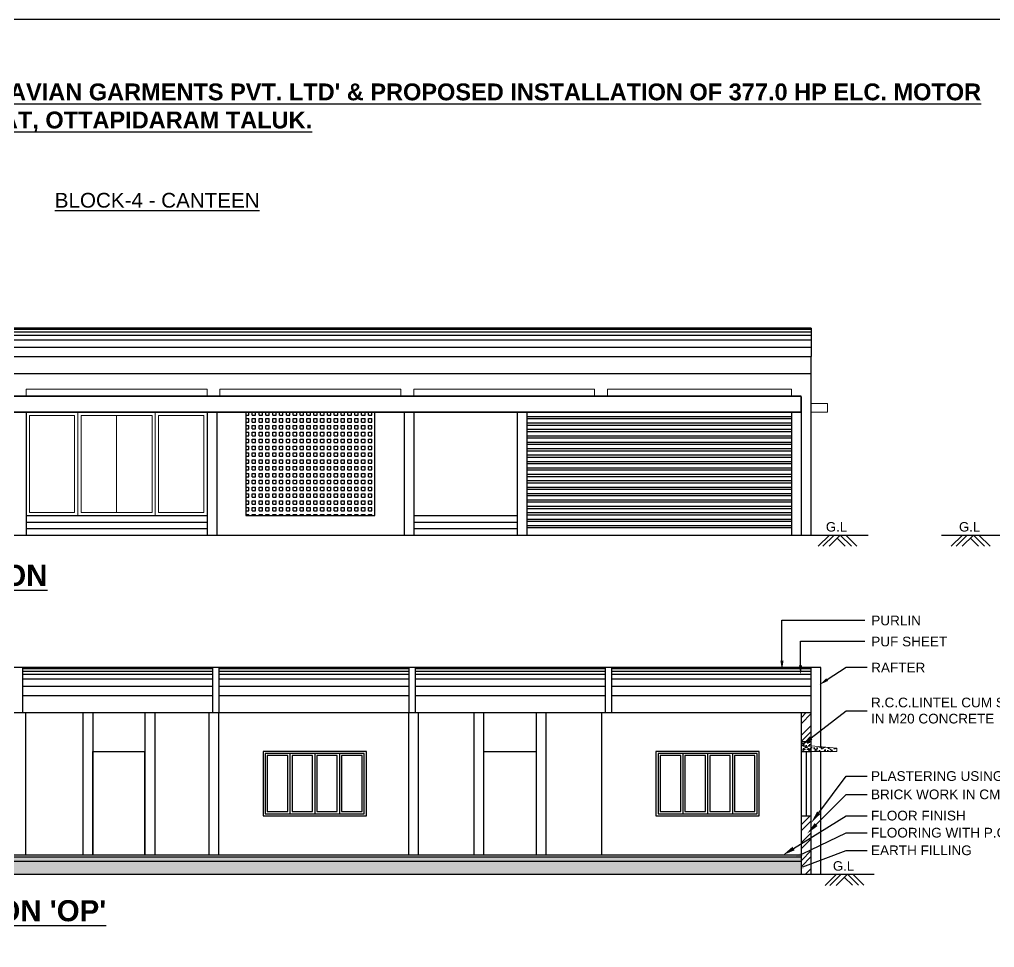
# Model space of a CAD drawing. Header units: metres. Extents: x 3715 to 4596, y 2418 to 2709.
# Drawn here: x 3908.39 to 3931.53, y 2459.38 to 2481.4 of the extents above; entities that cross this region are included whole.
import ezdxf
from ezdxf import colors
from ezdxf.entities.mleader import LeaderData, LeaderLine
from ezdxf.math import Vec2, Vec3

# ---------------------------------------------------------------- set-up
doc = ezdxf.new("R2010")
doc.units = ezdxf.units.M
doc.header["$MEASUREMENT"] = 0
doc.styles.get("Standard").update_dxf_attribs({"font": 'arial.ttf'})
doc.styles.add('TEXT', font='arial.ttf', dxfattribs={"height": 87})

msp = doc.modelspace()

# ---------------------------------------------------------------- hatches: boundary and pattern name
h = msp.add_hatch()
h.set_pattern_fill('SQUARE', color=256, scale=0.025556)
h.set_pattern_definition([(0, (3687.369476, 2365.39379), (0, 0.081138885), [0.081138885, -0.081138885]), (90, (3687.369476, 2365.39379), (-0.081138885, 0), [0.081138885, -0.081138885])])
h.paths.add_polyline_path([(3913.75523, 2469.62778), (3916.8219, 2469.62778), (3916.8219, 2472.08112), (3913.75523, 2472.08112)])
at = {"ltscale": 0.1}
h = msp.add_hatch(dxfattribs=at)
h.set_pattern_fill('ANSI32', color=256, scale=0.8)
h.set_pattern_definition([(45, (-9594.27952, 1521.7733), (-0.2121320344, 0.2121320344), []), (45, (-9594.1381, 1521.7733), (-0.2121320344, 0.2121320344), [])])
h.paths.add_polyline_path([(3927.17658, 2464.95375), (3926.9436, 2464.95375), (3926.9436, 2464.26375), (3927.17658, 2464.26375)])
h.paths.add_polyline_path([(3927.17658, 2462.50042), (3926.9436, 2462.50042), (3926.9436, 2461.12042), (3927.17658, 2461.12042)])
at = {"ltscale": 10}
h = msp.add_hatch(dxfattribs=at)
h.set_pattern_fill('AR-CONC', color=256, scale=0.025556, style=0)
h.set_pattern_definition([(130, (5951.28547, 2814.7979), (-0.183299824, -0.016036657), [0.019166667, -0.210833333]), (185, (5951.28547, 2814.7979), (0.035458674, 0.192226879), [0.015333333, -0.168666667]), (79.5486, (5951.27019, 2814.79656), (-0.147841286, 0.176190105), [0.01628916, -0.179180762]), (133.8158, (5951.28547, 2814.849), (-0.27273938, -0.042299304), [0.02875, -0.31625]), (83.3644, (5951.26274, 2814.84548), (-0.238858247, 0.248941234), [0.02443374, -0.2687711]), (188.8158, (5951.28547, 2814.849), (-0.238858053, 0.24894142), [0.023, -0.253]), (159, (5951.25991, 2814.83623), (-0.152542913, -0.102891494), [0.019166667, -0.210833333]), (214, (5951.25991, 2814.83623), (-0.062180585, 0.185316123), [0.015333333, -0.168666667]), (108.5486, (5951.2472, 2814.82765), (-0.21472356, 0.08242446), [0.01628916, -0.179180762]), (142.5, (5951.285466, 2814.797894), (-0.0031075186, 0.0850728737), [0, -0.166622222, 0, -0.171222222, 0, -0.1693055555]), (172.5, (5951.28547, 2814.79789), (-0.0672288818, 0.100794104), [0, -0.097622222, 0, -0.162788889, 0, -0.0645277777]), (212.5, (5951.342455, 2814.797894), (-0.1364212892, -0.0057640228), [0, -0.063888889, 0, -0.199333333, 0, -0.2645]), (222.5, (5951.36801, 2814.79789), (-0.1490364654, 0.0255823844), [0, -0.0830555555, 0, -0.132377778, 0, -0.187833333])])
h.paths.add_polyline_path([(3926.9436, 2464.26375), (3927.1736, 2464.26375), (3927.1736, 2464.03375), (3926.9436, 2464.03375)])
h = msp.add_hatch(dxfattribs=at)
h.set_pattern_fill('AR-CONC', color=256, scale=0.025556, style=0)
h.set_pattern_definition([(50, (1902.83174, 2814.7979), (0.183299824, -0.016036657), [0.019166667, -0.210833333]), (355, (1902.83174, 2814.7979), (-0.035458674, 0.192226879), [0.015333333, -0.168666667]), (100.4514, (1902.84702, 2814.79656), (0.147841286, 0.176190105), [0.01628916, -0.179180762]), (46.1842, (1902.83174, 2814.849), (0.27273938, -0.042299304), [0.02875, -0.31625]), (96.6356, (1902.85447, 2814.84548), (0.238858247, 0.248941234), [0.02443374, -0.2687711]), (351.1842, (1902.83174, 2814.849), (0.238858053, 0.24894142), [0.023, -0.253]), (21, (1902.8573, 2814.83623), (0.152542913, -0.102891494), [0.019166667, -0.210833333]), (326, (1902.8573, 2814.83623), (0.062180585, 0.185316123), [0.015333333, -0.168666667]), (71.4514, (1902.87001, 2814.82766), (0.21472356, 0.08242446), [0.01628916, -0.179180762]), (37.5, (1902.83174, 2814.797896), (0.0031075186, 0.0850728737), [0, -0.166622222, 0, -0.171222222, 0, -0.1693055555]), (7.5, (1902.83174, 2814.7979), (0.0672288818, 0.100794104), [0, -0.097622222, 0, -0.162788889, 0, -0.0645277777]), (327.5, (1902.774754, 2814.797896), (0.1364212892, -0.0057640228), [0, -0.063888889, 0, -0.199333333, 0, -0.2645]), (317.5, (1902.7492, 2814.7979), (0.1490364654, 0.0255823844), [0, -0.0830555555, 0, -0.132377778, 0, -0.187833333])])
h.paths.add_polyline_path([(3926.9436, 2464.16153), (3926.9436, 2464.03376), (3927.1736, 2464.03376), (3927.78694, 2464.03375), (3927.78694, 2464.11042), (3927.2408, 2464.15593), (3927.1736, 2464.16153), (3927.1736, 2464.16153)])
h = msp.add_hatch(dxfattribs=at)
h.set_pattern_fill('AR-CONC', color=256, scale=0.025556, style=0)
h.set_pattern_definition([(50, (1902.83174, 2814.7979), (0.183299824, -0.016036657), [0.019166667, -0.210833333]), (355, (1902.83174, 2814.7979), (-0.035458674, 0.192226879), [0.015333333, -0.168666667]), (100.4514, (1902.84702, 2814.79656), (0.147841286, 0.176190105), [0.01628916, -0.179180762]), (46.1842, (1902.83174, 2814.849), (0.27273938, -0.042299304), [0.02875, -0.31625]), (96.6356, (1902.85447, 2814.84548), (0.238858247, 0.248941234), [0.02443374, -0.2687711]), (351.1842, (1902.83174, 2814.849), (0.238858053, 0.24894142), [0.023, -0.253]), (21, (1902.8573, 2814.83623), (0.152542913, -0.102891494), [0.019166667, -0.210833333]), (326, (1902.8573, 2814.83623), (0.062180585, 0.185316123), [0.015333333, -0.168666667]), (71.4514, (1902.87001, 2814.82765), (0.21472356, 0.08242446), [0.01628916, -0.179180762]), (37.5, (1902.83174, 2814.797894), (0.0031075186, 0.0850728737), [0, -0.166622222, 0, -0.171222222, 0, -0.1693055555]), (7.5, (1902.83174, 2814.79789), (0.0672288818, 0.100794104), [0, -0.097622222, 0, -0.162788889, 0, -0.0645277777]), (327.5, (1902.774754, 2814.797894), (0.1364212892, -0.0057640228), [0, -0.063888889, 0, -0.199333333, 0, -0.2645]), (317.5, (1902.7492, 2814.79789), (0.1490364654, 0.0255823844), [0, -0.0830555555, 0, -0.132377778, 0, -0.187833333])])
h.paths.add_polyline_path([(3927.1736, 2464.16153), (3926.9436, 2464.16153), (3926.9436, 2464.03375), (3927.1736, 2464.03375)])
at = {"ltscale": 0.1}
h = msp.add_hatch(dxfattribs=at)
h.set_pattern_fill('AR-CONC', color=256, scale=0.03)
h.set_pattern_definition([(50, (-9594.27952, 1521.7733), (0.2151780548, -0.0188256405), [0.0225, -0.2475]), (355, (-9594.27952, 1521.7733), (-0.0416254, 0.22565764), [0.018, -0.198]), (100.4514445, (-9594.26158, 1521.77174), (0.173552654, 0.2068319973), [0.0191220576, -0.2103426336]), (46.1842, (-9594.27952, 1521.8333), (0.320172399, -0.049655784), [0.03375, -0.37125]), (96.6356355, (-9594.25283, 1521.82917), (0.280398584, 0.29223558), [0.0286831026, -0.315514128]), (351.184164, (-9594.2795, 1521.8333), (0.2803985835, 0.29223558), [0.027, -0.297]), (21, (-9594.24952, 1521.8183), (0.1790721156, -0.1207856672), [0.0225, -0.2475]), (326, (-9594.24952, 1521.8183), (0.0729945996, 0.2175450135), [0.018, -0.198]), (71.4514447, (-9594.2346, 1521.80824), (0.252066713, 0.096759346), [0.019122057, -0.2103426336]), (37.5, (-9594.279516, 1521.77331), (0.0036479566, 0.09986815615), [0, -0.1956, 0, -0.201, 0, -0.19875]), (7.5, (-9594.27952, 1521.77331), (0.0789208612, 0.1183235136), [0, -0.1146, 0, -0.1911, 0, -0.07575]), (327.5, (-9594.34642, 1521.77331), (0.16014673085, -0.0067664615), [0, -0.075, 0, -0.234, 0, -0.3105]), (317.5, (-9594.37642, 1521.77331), (0.1749558508, 0.0300314947), [0, -0.0975, 0, -0.1554, 0, -0.2205])])
h.paths.add_polyline_path([(3926.9436, 2461.53042), (3885.31817, 2461.53042), (3885.31817, 2461.43042), (3926.9436, 2461.43042)])
h = msp.add_hatch(dxfattribs=at)
h.set_pattern_fill('AR-SAND', color=256, scale=0.12)
h.set_pattern_definition([(37.5, (-9594.27952, 1521.7733), (-0.007559203, 0.2312188523), [0, -0.1824, 0, -0.204, 0, -0.195]), (7.5, (-9594.27952, 1521.7733), (0.2123732046, 0.338657528), [0, -0.0984, 0, -0.1644, 0, -0.063]), (327.5, (-9594.42712, 1521.7733), (0.3736970234, 0.0006790864), [0, -0.06, 0, -0.216, 0, -0.282]), (317.5, (-9594.4271, 1521.7733), (0.3607351925, 0.105321068), [0, -0.03, 0, -0.1416, 0, -0.162])])
h.paths.add_polyline_path([(3885.31817, 2461.43042), (3885.31817, 2461.12042), (3926.9436, 2461.12042), (3926.9436, 2461.43042)])

# ---------------------------------------------------------------- linework, layer by layer
for p, q in [((3927.17658, 2474.07491, 0), (3885.15937, 2474.07491, 0)), ((3927.17658, 2474.04285, 0), (3885.15937, 2474.04285, 0)), ((3927.17658, 2473.97873, 0), (3885.15937, 2473.97873, 0)), ((3927.17658, 2474.07491, 0), (3927.17658, 2473.4029)), ((3927.17658, 2473.90544, 0), (3885.15937, 2473.90544, 0)), ((3927.17658, 2473.79551, 0), (3885.15937, 2473.79551, 0)), ((3927.17658, 2473.62145, 0), (3885.15937, 2473.62145, 0)), ((3927.17658, 2469.16778), (3927.17658, 2473.00112)), ((3913.75523, 2472.08112), (3913.75523, 2469.62778)), ((3916.8219, 2469.62778), (3916.8219, 2472.08112)), ((3920.42604, 2471.98012), (3926.70882, 2471.98012)), ((3920.42604, 2471.92901), (3926.70882, 2471.92901)), ((3920.42604, 2471.82802), (3926.70882, 2471.82802)), ((3920.42604, 2471.77691), (3926.70882, 2471.77691)), ((3920.42604, 2471.67591), (3926.70882, 2471.67591)), ((3920.42604, 2471.6248), (3926.70882, 2471.6248)), ((3920.42604, 2471.52381), (3926.70882, 2471.52381)), ((3920.42604, 2471.4727), (3926.70882, 2471.4727)), ((3920.42604, 2471.37171), (3926.70882, 2471.37171)), ((3920.42604, 2471.32059), (3926.70882, 2471.32059)), ((3920.42604, 2471.2196), (3926.70882, 2471.2196)), ((3920.42604, 2471.16849), (3926.70882, 2471.16849)), ((3920.42604, 2471.0675), (3926.70882, 2471.0675)), ((3920.42604, 2471.01639), (3926.70882, 2471.01639)), ((3920.42604, 2470.91539), (3926.70882, 2470.91539)), ((3920.42604, 2470.86428), (3926.70882, 2470.86428)), ((3920.42604, 2470.76329), (3926.70882, 2470.76329)), ((3920.42604, 2470.71218), (3926.70882, 2470.71218)), ((3920.42604, 2470.61118), (3926.70882, 2470.61118)), ((3920.42604, 2470.56007), (3926.70882, 2470.56007)), ((3920.42604, 2470.45908), (3926.70882, 2470.45908)), ((3920.42604, 2470.40797), (3926.70882, 2470.40797)), ((3920.42604, 2470.30697), (3926.70882, 2470.30697)), ((3920.42604, 2470.25586), (3926.70882, 2470.25586)), ((3920.42604, 2470.15487), (3926.70882, 2470.15487)), ((3920.42604, 2470.10376), (3926.70882, 2470.10376)), ((3920.42604, 2470.00277), (3926.70882, 2470.00277)), ((3920.42604, 2469.95165), (3926.70882, 2469.95165)), ((3920.42604, 2469.85066), (3926.70882, 2469.85066)), ((3920.42604, 2469.79955), (3926.70882, 2469.79955)), ((3908.5427, 2469.62778), (3912.83604, 2469.62778)), ((3913.75523, 2469.62778), (3916.8219, 2469.62778)), ((3917.7427, 2469.62778), (3920.19604, 2469.62778)), ((3920.42604, 2469.69856), (3926.70882, 2469.69856)), ((3920.42604, 2469.64745), (3926.70882, 2469.64745)), ((3920.42604, 2469.54645), (3926.70882, 2469.54645)), ((3908.5427, 2469.47445), (3912.83604, 2469.47445)), ((3908.5427, 2469.32112), (3912.83604, 2469.32112)), ((3917.7427, 2469.47445), (3920.19604, 2469.47445)), ((3917.7427, 2469.32112), (3920.19604, 2469.32112)), ((3920.42604, 2469.49534), (3926.70882, 2469.49534)), ((3920.42604, 2469.39435), (3926.70882, 2469.39435)), ((3920.42604, 2469.34324), (3926.70882, 2469.34324)), ((3883.35605, 2469.16778), (3928.5285, 2469.16778)), ((3930.26889, 2469.16778, -0.00003), (3952.02764, 2469.16778, -0.00003)), ((3927.4054, 2466.02755, 0), (3884.85221, 2466.02755, 0)), ((3912.96742, 2465.99549, 0), (3908.45788, 2465.99549, 0)), ((3912.96742, 2465.93136, 0), (3908.45788, 2465.93136, 0)), ((3912.96742, 2465.85807, 0), (3908.45788, 2465.85807, 0)), ((3917.62696, 2465.99549, 0), (3913.11742, 2465.99549, 0)), ((3917.62696, 2465.93136, 0), (3913.11742, 2465.93136, 0)), ((3917.62696, 2465.85807, 0), (3913.11742, 2465.85807, 0)), ((3922.2865, 2465.99549, 0), (3917.77696, 2465.99549, 0)), ((3922.2865, 2465.93136, 0), (3917.77696, 2465.93136, 0)), ((3922.2865, 2465.85807, 0), (3917.77696, 2465.85807, 0)), ((3927.17658, 2465.99549, 0), (3922.4365, 2465.99549, 0)), ((3927.17658, 2465.93136, 0), (3922.4365, 2465.93136, 0)), ((3927.17658, 2465.85807, 0), (3922.4365, 2465.85807, 0)), ((3912.96742, 2465.74814, 0), (3908.45788, 2465.74814, 0)), ((3917.62696, 2465.74814, 0), (3913.11742, 2465.74814, 0)), ((3922.2865, 2465.74814, 0), (3917.77696, 2465.74814, 0)), ((3927.17658, 2465.74814, 0), (3922.4365, 2465.74814, 0)), ((3912.96742, 2465.57408, 0), (3908.45788, 2465.57408, 0)), ((3917.62696, 2465.57408, 0), (3913.11742, 2465.57408, 0)), ((3922.2865, 2465.57408, 0), (3917.77696, 2465.57408, 0)), ((3927.17658, 2465.57408, 0), (3922.4365, 2465.57408, 0)), ((3914.80401, 2463.98264), (3914.80401, 2462.55153)), ((3915.39179, 2463.98264), (3915.39179, 2462.55153)), ((3915.97957, 2463.98264), (3915.97957, 2462.55153)), ((3924.13002, 2463.98264), (3924.13002, 2462.55153)), ((3924.7178, 2463.98264), (3924.7178, 2462.55153)), ((3925.30557, 2463.98264), (3925.30557, 2462.55153)), ((3885.31817, 2461.58042), (3926.9436, 2461.58042)), ((3885.31817, 2461.53042), (3926.9436, 2461.53042)), ((3885.31817, 2461.43042), (3926.9436, 2461.43042)), ((3881.69152, 2461.12042), (3928.6706, 2461.12042))]:
    msp.add_line(p, q)
at = {"lineweight": 25}
for p, q in [((3885.15937, 2473.4029, 0), (3927.17658, 2473.4029, 0)), ((3927.17658, 2473.00112), (3927.17658, 2473.4029)), ((3885.15937, 2473.00112, 0), (3927.17658, 2473.00112, 0)), ((3908.5427, 2472.08112), (3908.5427, 2469.16778)), ((3912.83604, 2472.08112), (3912.83604, 2469.16778)), ((3913.06604, 2472.08112), (3913.06604, 2469.16778)), ((3917.5127, 2472.08112), (3917.5127, 2469.16778)), ((3917.7427, 2472.08112), (3917.7427, 2469.16778)), ((3920.19604, 2472.08112), (3920.19604, 2469.16778)), ((3920.42604, 2472.08112), (3920.42604, 2469.16778)), ((3926.70882, 2472.08112), (3926.70882, 2469.16778)), ((3926.93882, 2472.08112, 0), (3926.93882, 2469.16778)), ((3927.61086, 2469.16778), (3927.34259, 2468.89951)), ((3927.72236, 2469.16778), (3927.45409, 2468.89951)), ((3927.79526, 2469.09488), (3927.98657, 2468.90357)), ((3927.99783, 2469.16778), (3928.26205, 2468.90357)), ((3930.77102, 2469.16778, -0.00003), (3930.50275, 2468.89951, -0.00003)), ((3930.88252, 2469.16778, -0.00003), (3930.61425, 2468.89951, -0.00003)), ((3930.95542, 2469.09488, -0.00003), (3931.14673, 2468.90357, -0.00003)), ((3931.15799, 2469.16778, -0.00003), (3931.4222, 2468.90357, -0.00003)), ((3908.45788, 2465.35553, 0), (3912.96742, 2465.35553, 0)), ((3913.11742, 2465.35553, 0), (3917.62696, 2465.35553, 0)), ((3917.77696, 2465.35553, 0), (3922.2865, 2465.35553, 0)), ((3922.4365, 2465.35553, 0), (3927.17658, 2465.35553, 0)), ((3885.08519, 2464.95375, 0), (3927.17658, 2464.95375, 0)), ((3927.77789, 2461.12042), (3927.50962, 2460.85215)), ((3927.88939, 2461.12042), (3927.62112, 2460.85215)), ((3927.9623, 2461.04752), (3928.15361, 2460.85621)), ((3928.16487, 2461.12042), (3928.42908, 2460.85621))]:
    msp.add_line(p, q, dxfattribs=at)
at = {"lineweight": 15}
for p, q in [((3908.5427, 2472.62999), (3908.5427, 2472.46445)), ((3908.5427, 2472.62999), (3912.83604, 2472.62999)), ((3912.83604, 2472.62999), (3912.83604, 2472.46445)), ((3913.1427, 2472.62999), (3913.1427, 2472.46445)), ((3913.1427, 2472.62999), (3917.43604, 2472.62999)), ((3917.43604, 2472.62999), (3917.43604, 2472.46445)), ((3917.7427, 2472.62999), (3917.7427, 2472.46445)), ((3917.7427, 2472.62999), (3922.03604, 2472.62999)), ((3922.03604, 2472.62999), (3922.03604, 2472.46445)), ((3922.3427, 2472.62999), (3922.3427, 2472.46445)), ((3922.3427, 2472.62999), (3926.70882, 2472.62999)), ((3926.70882, 2472.46445), (3926.70882, 2472.62999, 0)), ((3927.17658, 2466.02755, 0), (3927.17658, 2461.12042))]:
    msp.add_line(p, q, dxfattribs=at)
at = {"lineweight": 35}
for p, q in [((3926.93882, 2472.46445, -0.00298), (3903.7127, 2472.46445, 0)), ((3926.93882, 2472.08112, -0.00298), (3926.93882, 2472.4564, -0.00298)), ((3903.7127, 2472.08112, 0.00001), (3926.93882, 2472.08112, 0))]:
    msp.add_line(p, q, dxfattribs=at)
at = {"lineweight": 0}
for p, q in [((3909.76937, 2472.08112), (3909.76937, 2469.62778)), ((3911.60937, 2472.08112), (3911.60937, 2469.62778)), ((3910.68937, 2472.00445), (3910.68937, 2469.70445))]:
    msp.add_line(p, q, dxfattribs=at)
at = {"lineweight": 20}
for p, q in [((3913.75523, 2469.62778), (3913.75523, 2472.08112)), ((3916.8219, 2469.62778), (3916.8219, 2472.08112)), ((3916.8219, 2469.62778), (3913.75523, 2469.62778))]:
    msp.add_line(p, q, dxfattribs=at)
at = {"lineweight": 50}
msp.add_line((3926.93882, 2472.08112, 0), (3926.93882, 2472.08112, 0), dxfattribs=at)
at = {"lineweight": 15, "ltscale": 6}
for p, q in [((3927.55991, 2472.28556), (3927.17658, 2472.28556, 0)), ((3927.55991, 2472.08112), (3927.17658, 2472.08112)), ((3927.55991, 2472.08112), (3927.55991, 2472.28556))]:
    msp.add_line(p, q, dxfattribs=at)
at = {"ltscale": 0.1}
for p, q in [((3908.45788, 2466.02755), (3908.45788, 2464.95375)), ((3912.96742, 2466.02755), (3912.96742, 2464.95375)), ((3913.11742, 2466.02755), (3913.11742, 2464.95375)), ((3917.62696, 2466.02755), (3917.62696, 2464.95375)), ((3917.77696, 2466.02755), (3917.77696, 2464.95375)), ((3922.2865, 2466.02755), (3922.2865, 2464.95375)), ((3922.4365, 2466.02755), (3922.4365, 2464.95375)), ((3927.17658, 2461.12042), (3927.17658, 2466.02755)), ((3927.4054, 2464.14221), (3927.4054, 2466.02755)), ((3908.5382, 2461.58042), (3908.5382, 2464.95375)), ((3909.89041, 2464.95375), (3909.89041, 2461.58042)), ((3910.12339, 2464.95375), (3910.12339, 2461.58042)), ((3911.36379, 2464.95375), (3911.36379, 2461.58042)), ((3911.59677, 2464.95375), (3911.59677, 2461.58042)), ((3912.8871, 2461.58042), (3912.8871, 2464.95375)), ((3913.1171, 2461.58042), (3913.1171, 2464.95375)), ((3917.6243, 2461.58042), (3917.6243, 2464.95375)), ((3917.85728, 2461.58042), (3917.85728, 2464.95375)), ((3919.17748, 2461.58042), (3919.17748, 2464.95375)), ((3919.41046, 2461.58042), (3919.41046, 2464.95375)), ((3920.65301, 2461.58042), (3920.65301, 2464.95375)), ((3920.88598, 2461.58042), (3920.88598, 2464.95375)), ((3922.20618, 2461.58042), (3922.20618, 2464.95375)), ((3926.9436, 2461.12042), (3926.9436, 2464.95375)), ((3926.9436, 2464.26375), (3927.17658, 2464.26375)), ((3910.12339, 2461.58042), (3910.12339, 2464.03375)), ((3910.12339, 2464.03375), (3911.36379, 2464.03375)), ((3911.36379, 2461.58042), (3911.36379, 2464.03375)), ((3919.41046, 2461.58042), (3919.41046, 2464.03375)), ((3919.41046, 2464.03375), (3920.65301, 2464.03375)), ((3920.65301, 2461.58042), (3920.65301, 2464.03375)), ((3926.9436, 2464.03375), (3927.17658, 2464.03375)), ((3927.06009, 2464.03375), (3927.06009, 2462.50042)), ((3927.4054, 2461.12042), (3927.4054, 2464.03375)), ((3926.9436, 2462.50042), (3927.17658, 2462.50042))]:
    msp.add_line(p, q, dxfattribs=at)
at = {"lineweight": 20, "ltscale": 10}
for p, q in [((3926.9436, 2464.03375), (3927.78694, 2464.03375)), ((3927.78694, 2464.11042), (3927.1736, 2464.16153)), ((3927.78694, 2464.03375), (3927.78694, 2464.11042))]:
    msp.add_line(p, q, dxfattribs=at)
at = {"ltscale": 0.1}
msp.add_lwpolyline([(3958.86444, 2481.40153), (3881.20659, 2481.40153), (3881.20659, 2431.39604), (3958.86444, 2431.47604)], close=True, dxfattribs=at)
at = {"lineweight": 0}
for points in [[(3908.5427, 2469.62778), (3909.76937, 2469.62778), (3909.76937, 2472.08112), (3908.5427, 2472.08112)], [(3912.83604, 2469.62778), (3911.60937, 2469.62778), (3911.60937, 2472.08112), (3912.83604, 2472.08112)], [(3908.61937, 2469.70445), (3909.6927, 2469.70445), (3909.6927, 2472.00445), (3908.61937, 2472.00445)], [(3909.84604, 2469.70445), (3911.5327, 2469.70445), (3911.5327, 2472.00445), (3909.84604, 2472.00445)], [(3912.75937, 2469.70445), (3911.68604, 2469.70445), (3911.68604, 2472.00445), (3912.75937, 2472.00445)]]:
    msp.add_lwpolyline(points, close=True, dxfattribs=at)
at = {"lineweight": 25}
for points in [[(3928.13238, 2468.90357), (3927.86817, 2469.16778), (3927.5999, 2468.89951)], [(3928.29941, 2460.85621), (3928.0352, 2461.12042), (3927.76693, 2460.85215)]]:
    msp.add_lwpolyline(points, dxfattribs=at)
at = {"lineweight": 25, "elevation": -0.00003}
msp.add_lwpolyline([(3931.29254, 2468.90357), (3931.02833, 2469.16778), (3930.76005, 2468.89951)], dxfattribs=at)
for points in [[(3914.16512, 2462.50042), (3916.61845, 2462.50042), (3916.61845, 2464.03375), (3914.16512, 2464.03375)], [(3914.21623, 2462.55153), (3916.56734, 2462.55153), (3916.56734, 2463.98264), (3914.21623, 2463.98264)], [(3923.49113, 2462.50042), (3925.94446, 2462.50042), (3925.94446, 2464.03375), (3923.49113, 2464.03375)], [(3923.54224, 2462.55153), (3925.89335, 2462.55153), (3925.89335, 2463.98264), (3923.54224, 2463.98264)], [(3914.26734, 2462.60264), (3914.7529, 2462.60264), (3914.7529, 2463.93153), (3914.26734, 2463.93153)], [(3914.85512, 2462.60264), (3915.34068, 2462.60264), (3915.34068, 2463.93153), (3914.85512, 2463.93153)], [(3915.4429, 2462.60264), (3915.92845, 2462.60264), (3915.92845, 2463.93153), (3915.4429, 2463.93153)], [(3916.03068, 2462.60264), (3916.51623, 2462.60264), (3916.51623, 2463.93153), (3916.03068, 2463.93153)], [(3923.59335, 2462.60264), (3924.07891, 2462.60264), (3924.07891, 2463.93153), (3923.59335, 2463.93153)], [(3924.18113, 2462.60264), (3924.66669, 2462.60264), (3924.66669, 2463.93153), (3924.18113, 2463.93153)], [(3924.76891, 2462.60264), (3925.25446, 2462.60264), (3925.25446, 2463.93153), (3924.76891, 2463.93153)], [(3925.35669, 2462.60264), (3925.84224, 2462.60264), (3925.84224, 2463.93153), (3925.35669, 2463.93153)]]:
    msp.add_lwpolyline(points, close=True)

# ---------------------------------------------------------------- texts
at = {"lineweight": 25}
for p in [(3927.52518, 2469.25012), (3930.68534, 2469.25012, -0.00003), (3927.69222, 2461.20276)]:
    msp.add_text('G.L', height=0.223783, dxfattribs=at).set_placement(p)
at = {"attachment_point": 1}
for s, width, insert, char_height in [("\\A1;{\\fArial|b1|i0|c0|p34;\\LPLAN SHOWING THE PROPOSED CONSTRUCTION OF INDUSTRIAL BUILDING FOR 'M/S OCTAVIAN GARMENTS PVT. LTD' & PROPOSED INSTALLATION OF 377.0 HP ELC. MOTOR  \\PBEARING S.NO : 60/3A, SIVAGNAPURAM ROAD, EPPODUMVENDRAN VILLAGE & PANCHAYAT, OTTAPIDARAM TALUK.\\H1.44331x; }", 89.0725229, (3883.20246, 2479.88371), 0.4), ('{\\LBLOCK-4 - CANTEEN}', 35.5827369, (3909.22241, 2477.28691), 0.35), ("{\\fArial|b1|i0|c0|p34;\\LCROSS SECTION ON 'OP'}", 17.4660187, (3901.88508, 2460.50196), 0.5)]:
    msp.add_mtext_dynamic_manual_height_columns(s, width=width, gutter_width=1, heights=[0], dxfattribs=dict(at, insert=insert, char_height=char_height))
at = {"style": 'TEXT'}
for s, insert, char_height, width, attachment_point in [('{\\fArial|b1|i0|c0|p34;\\LFRONT ELEVATION}', (3902.45245, 2468.46063), 0.5, 6.8463962, 1), ('PURLIN ', (3928.60292, 2467.13933), 0.23, 3.3877293, 4), ('PUF SHEET', (3928.60292, 2466.63869), 0.23, 3.3877293, 4), ('RAFTER', (3928.59994, 2466.02207), 0.23, 3.3877293, 4)]:
    msp.add_mtext(s, dxfattribs=dict(at, insert=insert, char_height=char_height, width=width, attachment_point=attachment_point))

# ---------------------------------------------------------------- leaders
ml = msp.add_multileader_mtext('Standard')
ml.set_content('', color=256)
ml.set_leader_properties()
ml.build(insert=Vec2(0, 0))
ml.multileader.update_dxf_attribs({"text_right_attachment_type": 6, "dogleg_length": 24, "arrow_head_size": 0.2286})
ctx = ml.context
ctx.base_point, ctx.char_height, ctx.arrow_head_size, ctx.landing_gap_size, ctx.plane_origin = Vec3(3928.44808, 2467.14862), 0.1016, 0.2286, 0.0508, Vec3(3926.48307, 2466.43788)
ctx.right_attachment = 6
notes = []
notes.append((ctx, [(0, (1, 1, 0), (3926.48307, 2467.14862), (1, 0), 1.96501, [(0, [(3926.48307, 2465.95706)], 0, [])])]))
ctx.mtext.insert, ctx.mtext.flow_direction = Vec3(3928.49888, 2467.19942), 5
ml = msp.add_multileader_mtext('Standard')
ml.set_content('', color=256)
ml.set_leader_properties()
ml.build(insert=Vec2(0, 0))
ml.multileader.update_dxf_attribs({"text_right_attachment_type": 6, "dogleg_length": 24, "arrow_head_size": 0.2286})
ctx = ml.context
ctx.base_point, ctx.char_height, ctx.arrow_head_size, ctx.landing_gap_size, ctx.plane_origin = Vec3(3928.44808, 2466.64798), 0.1016, 0.2286, 0.0508, Vec3(3926.92408, 2465.93724)
ctx.right_attachment = 6
notes.append((ctx, [(0, (1, 1, 0), (3926.92408, 2466.64798), (1, 0), 1.524, [(0, [(3926.92408, 2465.84965)], 0, [])])]))
ctx.mtext.insert, ctx.mtext.flow_direction = Vec3(3928.49888, 2466.69878), 5
ml = msp.add_multileader_mtext('Standard')
ml.set_content('', color=256)
ml.set_leader_properties()
ml.build(insert=Vec2(0, 0))
ml.multileader.update_dxf_attribs({"text_right_attachment_type": 6, "dogleg_length": 0.36, "arrow_head_size": 0.2286})
ctx = ml.context
ctx.base_point, ctx.char_height, ctx.arrow_head_size, ctx.landing_gap_size, ctx.plane_origin = Vec3(3928.50634, 2466.03206), 0.1016, 0.2286, 0.0508, Vec3(3927.36853, 2465.61137)
ctx.right_attachment = 6
notes.append((ctx, [(0, (1, 1, 0), (3928.00634, 2466.03206), (1, 0), 0.5, [(0, [(3927.36853, 2465.61137)], 0, [])])]))
ctx.mtext.insert, ctx.mtext.flow_direction = Vec3(3928.55714, 2466.08286), 5
ml = msp.add_multileader_mtext('Standard')
ml.set_content('{\\fArial Baltic|b0|i0|c0|p34;R.C.C.LINTEL CUM SUNSHADE\\PIN M20 CONCRETE}', color=256)
ml.set_leader_properties()
ml.build(insert=Vec2(0, 0))
ml.multileader.update_dxf_attribs({"text_left_attachment_type": 2, "text_right_attachment_type": 6, "dogleg_length": 0.5, "arrow_head_size": 0.3})
ctx = ml.context
ctx.base_point, ctx.char_height, ctx.arrow_head_size, ctx.landing_gap_size, ctx.plane_origin = Vec3(3928.50634, 2464.99608), 0.23, 0.3, 0.09, Vec3(3933.72468, 2464.93788)
ctx.left_attachment, ctx.right_attachment = 2, 6
notes.append((ctx, [(0, (1, 1, 0), (3928.00634, 2464.99608), (1, 0), 0.5, [(0, [(3926.93865, 2464.16905)], 0, [])])]))
ctx.mtext.insert, ctx.mtext.width, ctx.mtext.flow_direction = Vec3(3928.59634, 2465.30871), 9.2009935, 5
ml = msp.add_multileader_mtext('Standard')
ml.set_content('PLASTERING USING 1:5 MIX', color=256)
ml.set_leader_properties()
ml.build(insert=Vec2(0, 0))
ml.multileader.update_dxf_attribs({"text_right_attachment_type": 6, "dogleg_length": 0.5, "arrow_head_size": 0.3})
ctx = ml.context
ctx.base_point, ctx.char_height, ctx.arrow_head_size, ctx.landing_gap_size, ctx.plane_origin = Vec3(3928.50634, 2463.44551), 0.23, 0.3, 0.09, Vec3(3935.25885, 2464.0261)
ctx.right_attachment = 6
notes.append((ctx, [(0, (1, 1, 0), (3928.00634, 2463.44551), (1, 0), 0.5, [(0, [(3927.17658, 2462.33718)], 0, [])])]))
ctx.mtext.insert, ctx.mtext.width, ctx.mtext.flow_direction = Vec3(3928.59634, 2463.56247), 5.5153001, 5
ml = msp.add_multileader_mtext('Standard')
ml.set_content('{\\fArial|b0|i0|c186|p34;BRICK WORK IN CM 1:}6 MIX', color=256)
ml.set_leader_properties()
ml.build(insert=Vec2(0, 0))
ml.multileader.update_dxf_attribs({"text_right_attachment_type": 6, "dogleg_length": 0.5, "arrow_head_size": 0.3})
ctx = ml.context
ctx.base_point, ctx.char_height, ctx.arrow_head_size, ctx.landing_gap_size, ctx.plane_origin = Vec3(3928.50634, 2463.01144), 0.23, 0.3, 0.09, Vec3(3935.25885, 2463.54322)
ctx.right_attachment = 6
notes.append((ctx, [(0, (1, 1, 0), (3928.00634, 2463.01144), (1, 0), 0.5, [(0, [(3927.08187, 2462.08355)], 0, [])])]))
ctx.mtext.insert, ctx.mtext.width, ctx.mtext.flow_direction = Vec3(3928.59634, 2463.1284), 5.5153001, 5
ml = msp.add_multileader_mtext('Standard')
ml.set_content('{\\fArial Baltic|b0|i0|c186|p34;FLOOR\\fArial Baltic|b0|i0|c0|p34; FINISH}', color=256)
ml.set_leader_properties()
ml.build(insert=Vec2(0, 0))
ml.multileader.update_dxf_attribs({"text_right_attachment_type": 6, "dogleg_length": 0.5, "arrow_head_size": 0.3})
ctx = ml.context
ctx.base_point, ctx.char_height, ctx.arrow_head_size, ctx.landing_gap_size, ctx.plane_origin = Vec3(3928.50634, 2462.50699), 0.23, 0.3, 0.09, Vec3(3933.79534, 2463.38528)
ctx.right_attachment = 6
notes.append((ctx, [(0, (1, 1, 0), (3928.00634, 2462.50699), (1, 0), 0.5, [(0, [(3926.50351, 2461.57029)], 0, [])])]))
ctx.mtext.insert, ctx.mtext.width, ctx.mtext.flow_direction = Vec3(3928.59634, 2462.62395), 9.2009935, 5
ml = msp.add_multileader_mtext('Standard')
ml.set_content('{\\fArial Baltic|b0|i0|c186|p34;FLOORING WITH P.C.C. 1:\\fArial Baltic|b0|i0|c0|p34;4\\fArial Baltic|b0|i0|c186|p34;:\\fArial Baltic|b0|i0|c0|p34;8 MIX}', color=256)
ml.set_leader_properties()
ml.build(insert=Vec2(0, 0))
ml.multileader.update_dxf_attribs({"text_right_attachment_type": 6, "dogleg_length": 0.5, "arrow_head_size": 0.3})
ctx = ml.context
ctx.base_point, ctx.char_height, ctx.arrow_head_size, ctx.landing_gap_size, ctx.plane_origin = Vec3(3928.50634, 2462.10225), 0.23, 0.3, 0.09, Vec3(3933.42495, 2463.26018)
ctx.right_attachment = 6
notes.append((ctx, [(0, (1, 1, 0), (3928.00634, 2462.10225), (1, 0), 0.5, [(0, [(3926.704, 2461.46775)], 0, [])])]))
ctx.mtext.insert, ctx.mtext.width, ctx.mtext.flow_direction = Vec3(3928.59634, 2462.21921), 9.2009935, 5
ml = msp.add_multileader_mtext('Standard')
ml.set_content('{\\fArial Baltic|b0|i0|c0|p34;EARTH FILLING}', color=256)
ml.set_leader_properties()
ml.build(insert=Vec2(0, 0))
ml.multileader.update_dxf_attribs({"text_right_attachment_type": 6, "dogleg_length": 0.5, "arrow_head_size": 0.3})
ctx = ml.context
ctx.base_point, ctx.char_height, ctx.arrow_head_size, ctx.landing_gap_size, ctx.plane_origin = Vec3(3928.50634, 2461.68357), 0.23, 0.3, 0.09, Vec3(3933.42495, 2462.8415)
ctx.right_attachment = 6
notes.append((ctx, [(0, (1, 1, 0), (3928.00634, 2461.68357), (1, 0), 0.5, [(0, [(3926.69689, 2461.1851)], 0, [])])]))
ctx.mtext.insert, ctx.mtext.width, ctx.mtext.flow_direction = Vec3(3928.59634, 2461.80053), 9.2009935, 5
for ctx, leaders in notes:
    for number, flags, end, landing, length, lines in leaders:
        leader = LeaderData()
        leader.index, (leader.has_last_leader_line, leader.has_dogleg_vector, leader.attachment_direction) = number, flags
        leader.last_leader_point, leader.dogleg_vector, leader.dogleg_length = Vec3(end), Vec3(landing), length
        for number, points, colour, breaks in lines:
            line = LeaderLine()
            line.index, line.vertices, line.color, line.breaks = number, Vec3.list(points), colors.encode_raw_color(colour), breaks
            leader.lines.append(line)
        ctx.leaders.append(leader)

doc.saveas('drawing.dxf')
